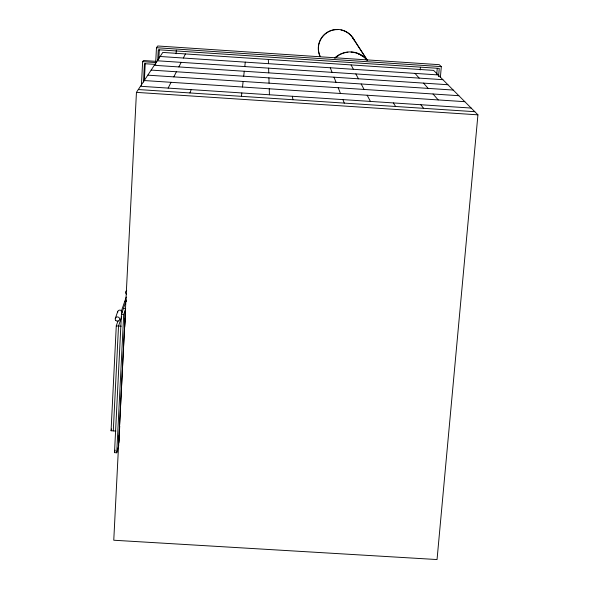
<?xml version="1.0" encoding="UTF-8"?>
<svg xmlns="http://www.w3.org/2000/svg" width="589" height="589" viewBox="0 0 589 589"><rect width="100%" height="100%" fill="white"/><g stroke="black" fill="none" stroke-linecap="round" stroke-linejoin="round"><path stroke-width="0.88" d="M115.952 431.06L111.071 430.758L116.276 325.894L118.028 320.814M113.287 430.89L118.522 326.034L121.687 316.72M126.377 299.904L121.437 314.327L114.502 452.646L116.732 452.779L118.75 445.174M116.732 452.779L123.712 314.474L125.671 308.673L123.425 308.533M136.442 92.377L113.765 540.231L437.045 559.55L477.929 114.833L433.622 70.393L162.792 52.428L136.442 92.377L477.929 114.833M118.551 445.925L125.428 310.131M118.89 442.472L119.258 435.264M119.434 431.663L119.714 426.259L119.515 426.981M124.728 327.263L125.177 318.406M125.31 315.756L125.575 310.44M141.412 85.515L142.634 61.661L143.488 60.52L155.805 61.337M143.495 82.018L144.438 63.686L155.827 64.437M144.334 80.833L145.233 63.443M155.599 64.253L156.468 47.724L157.727 45.986L439.232 64.68L441.316 66.631L440.358 77.615M157.697 60.748L158.279 49.756L439.261 68.398L438.547 76.636M158.816 58.952L159.295 49.962M176.111 53.739L176.31 50.183M420.185 69.929L420.406 67.271M436.707 74.656L437.252 68.405M241.446 96.338L241.829 92.952M242.491 87.025L243.117 81.459M243.706 76.209L244.258 71.254M244.788 66.572L245.282 62.139M114.73 451.8L115.179 450.106M111.071 430.758L111.579 428.998M121.246 311.507L126.215 297.114M115.319 318.369L117.741 311.522M189.908 92.952L191.182 89.616M168.137 88.1L171.06 82.32M173.814 76.879L176.413 71.762M178.857 66.925L181.169 62.36M183.363 58.031L185.439 53.93M124.75 301.354L126.164 301.443M121.437 314.327L123.712 314.474M116.276 325.894L121.216 326.203M156.468 47.724L441.316 66.631M160.112 56.492L438.128 74.921M157.285 60.777L442.884 79.684M142.634 61.661L155.923 62.544M154.303 65.305L447.912 84.728M151.145 70.091L453.221 90.051M147.795 75.164L458.846 95.698M144.246 80.546L464.817 101.683M140.469 86.274L471.163 108.052M138.305 89.55L474.8 111.696M415.039 73.389L419.169 78.116M423.528 83.115L428.144 88.394M433.025 93.99L438.209 99.931M420.833 104.739L423.587 108.324M352.958 37.932L367.448 60.314M352.811 38.027L367.278 60.424M393.349 102.928L395.624 106.484M351.073 64.923L353.4 69.303M355.852 73.927L358.443 78.808M361.182 83.969L364.083 89.44M367.161 95.249L370.429 101.418M330.26 67.772L332.078 72.351M334 77.188L336.039 82.313M338.189 87.732L340.479 93.489M342.908 99.607L344.3 103.112M292.402 96.279L292.91 99.725M268.348 59.43L268.481 63.678M268.613 68.147L268.761 72.874M268.908 77.873L269.07 83.167M269.239 88.792L269.423 94.763M335.318 57.737A21.992 21.771 -38.6 0 1 342.342 53.496M343.115 53.224A21.992 21.771 -38.6 0 1 347.937 52.207M351.213 52.134A21.992 21.771 -38.6 0 1 366.299 59.379M341.024 29.98A18.76 18.612 -48 0 1 353.628 39.426M319.93 55.741A18.76 18.612 -48 0 1 318.465 49.432M318.435 48.622A18.76 18.612 -48 0 1 318.84 44.565M319.024 43.777A18.76 18.612 -48 0 1 337.784 29.605M320.107 56.559A18.936 18.782 -48 0 1 329.015 31.313A18.936 18.782 -48 0 1 354.158 40.081M334.574 58.149A22.198 21.977 -38.6 0 1 367.507 60.512M335.458 57.891A21.786 21.565 -38.6 0 1 338.049 55.903M351.199 52.34A21.786 21.565 -38.6 0 1 353.628 52.605M358.303 53.945A21.786 21.565 -38.6 0 1 359.769 54.615M360.483 54.991A21.786 21.565 -38.6 0 1 363.192 56.765M117.69 312.612A2.194 2.113 13.5 0 1 120.215 310.123A2.194 2.113 13.5 0 1 121.665 313.37M126.547 294.095A2.084 2.017 13.8 0 1 126.723 290.598M115.79 320.475A2.231 2.15 13.3 0 0 119.552 319.746A2.231 2.15 13.3 0 0 116.961 316.948A2.231 2.15 13.3 0 0 115.79 320.475"/></g></svg>
